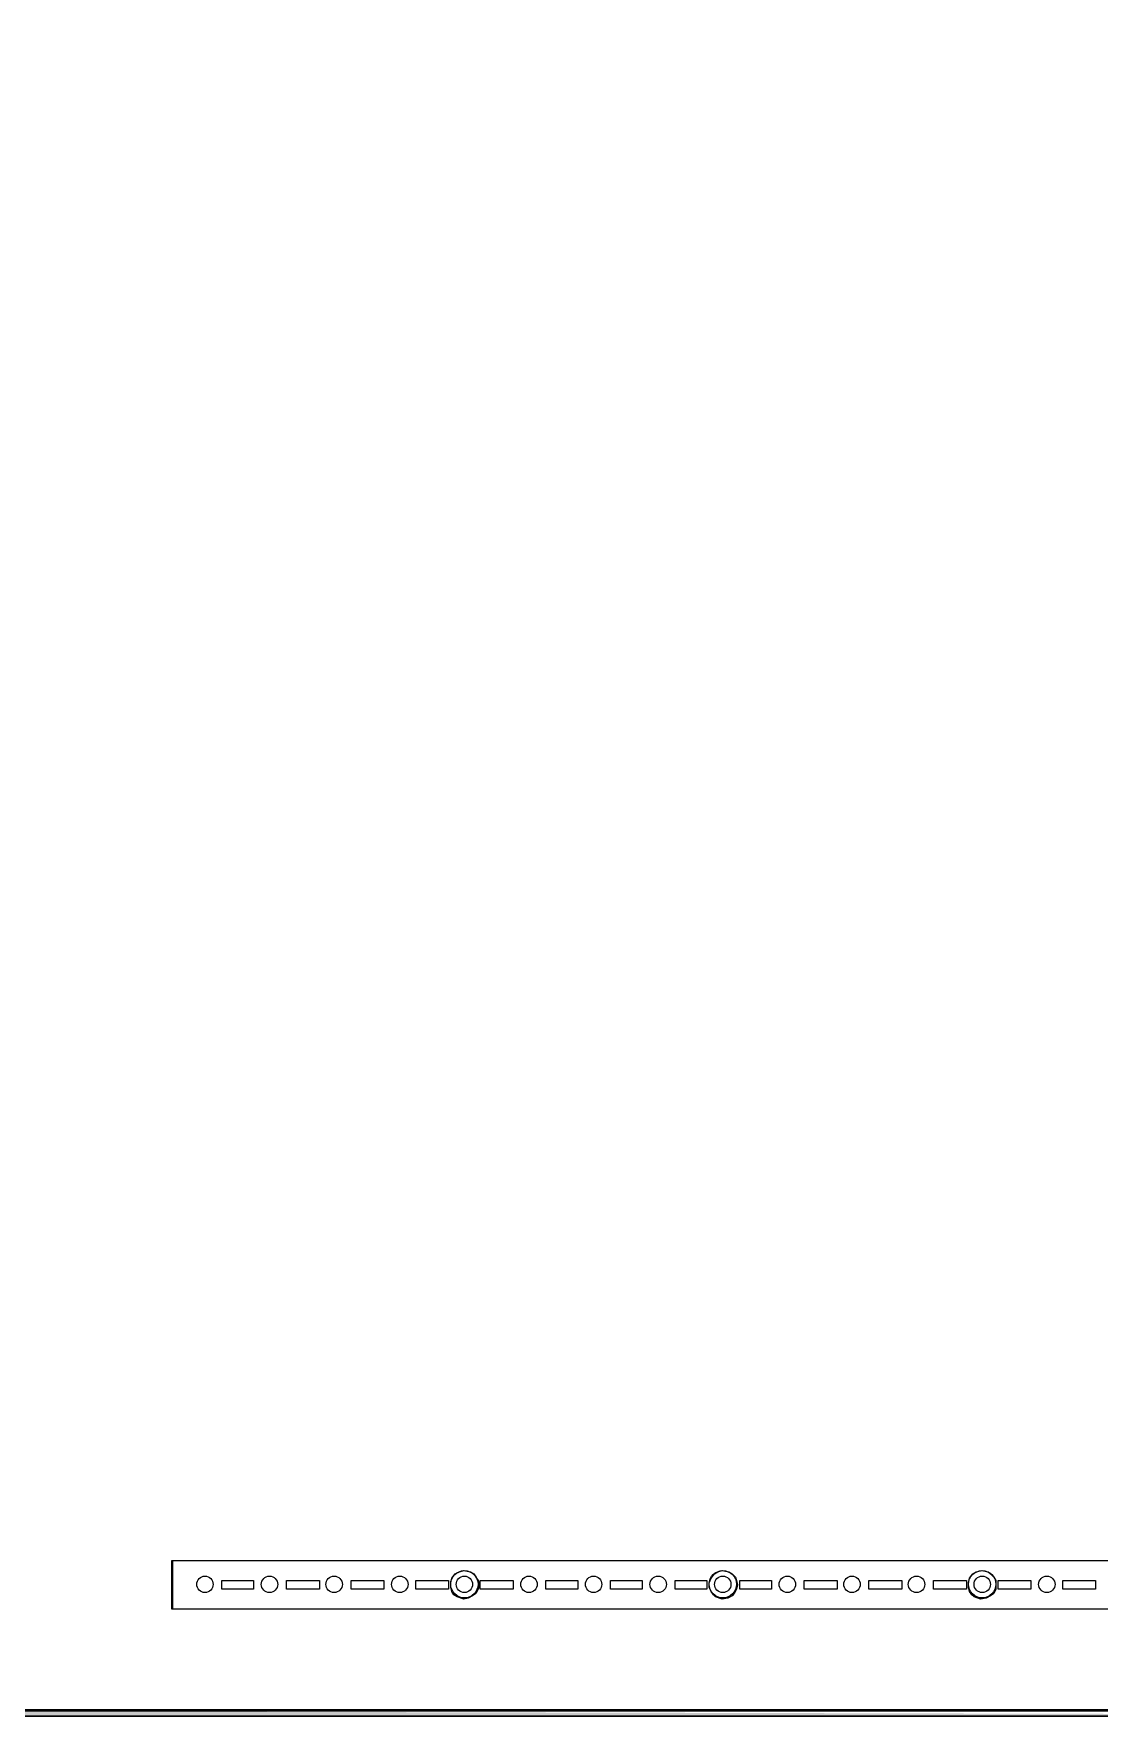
# Model space of a CAD drawing. Extents: x 4719 to 8938, y 1800 to 4482.
# Drawn here: x 5319 to 5731, y 3080 to 3730 of the extents above; entities that cross this region are included whole.
import ezdxf

# ---------------------------------------------------------------- set-up
doc = ezdxf.new("R2010")
doc.units = 0
doc.header["$LTSCALE"] = 10
doc.header["$MEASUREMENT"] = 0
doc.layers.add('G02-1-PRDXXXX-E-MRIO-01-P01-01$0$ANNOTATION', color=7, linetype='Continuous')

# ---------------------------------------------------------------- blocks, each defined once
blk = doc.blocks.new('G02-1-PRDXXXX-E-MRIO-01-P01-01$0$DV-54809-ZX-350-001')
at = {"layer": 'G02-1-PRDXXXX-E-MRIO-01-P01-01$0$ANNOTATION', "lineweight": 25}
for points in [[(1415.29, 2462.72), (1417.41, 2462.72), (1417.41, 1279.86), (530.47, 1279.86), (530.47, 1281.98), (530.47, 2460.61), (530.47, 2462.72)], [(1273.89, 1321.35), (1273.89, 1339.98), (653.24, 1339.98), (653.24, 1321.35)], [(1274.31, 1321.35), (1274.31, 1339.98), (653.67, 1339.98), (653.67, 1321.35)], [(772.21, 1330.66), (771.78, 1328.97), (770.94, 1327.27), (769.67, 1326.43), (767.97, 1325.58), (766.28, 1325.16), (763.74, 1326), (762.47, 1326.85), (761.62, 1328.12), (761.2, 1329.81), (761.2, 1331.51), (761.62, 1333.2), (762.89, 1334.9), (764.59, 1335.74), (766.28, 1336.17), (768.82, 1335.74), (770.09, 1334.9), (770.94, 1333.62), (771.78, 1332.35)], [(872.12, 1330.66), (871.7, 1328.97), (870.85, 1327.27), (870, 1326.43), (868.31, 1325.58), (866.19, 1325.16), (863.65, 1326), (862.81, 1326.85), (861.96, 1328.12), (861.11, 1329.81), (861.11, 1331.51), (861.96, 1333.2), (863.23, 1334.9), (864.5, 1335.74), (866.19, 1336.17), (868.73, 1335.74), (870, 1334.9), (871.27, 1333.62), (871.7, 1332.35)], [(972.03, 1330.66), (972.03, 1328.97), (971.19, 1327.27), (969.92, 1326.43), (968.22, 1325.58), (966.11, 1325.16), (963.57, 1326), (962.72, 1326.85), (961.87, 1328.12), (961.45, 1329.81), (961.45, 1331.51), (961.87, 1333.2), (963.14, 1334.9), (964.41, 1335.74), (966.53, 1336.17), (969.07, 1335.74), (969.92, 1334.9), (971.19, 1333.62), (972.03, 1332.35)], [(685, 1328.97), (672.72, 1328.97), (672.72, 1332.35), (685, 1332.35)], [(710.4, 1328.97), (697.7, 1328.97), (697.7, 1332.35), (710.4, 1332.35)], [(735.37, 1328.97), (722.67, 1328.97), (722.67, 1332.35), (735.37, 1332.35)], [(760.35, 1328.97), (747.65, 1328.97), (747.65, 1332.35), (760.35, 1332.35)], [(785.33, 1328.97), (772.63, 1328.97), (772.63, 1332.35), (785.33, 1332.35)], [(810.31, 1328.97), (798.03, 1328.97), (798.03, 1332.35), (810.31, 1332.35)], [(835.29, 1328.97), (823.01, 1328.97), (823.01, 1332.35), (835.29, 1332.35)], [(860.27, 1328.97), (847.99, 1328.97), (847.99, 1332.35), (860.27, 1332.35)], [(885.24, 1328.97), (872.97, 1328.97), (872.97, 1332.35), (885.24, 1332.35)], [(910.65, 1328.97), (897.94, 1328.97), (897.94, 1332.35), (910.65, 1332.35)], [(935.62, 1328.97), (922.92, 1328.97), (922.92, 1332.35), (935.62, 1332.35)], [(960.6, 1328.97), (947.9, 1328.97), (947.9, 1332.35), (960.6, 1332.35)], [(985.58, 1328.97), (972.88, 1328.97), (972.88, 1332.35), (985.58, 1332.35)], [(1010.56, 1328.97), (997.86, 1328.97), (997.86, 1332.35), (1010.56, 1332.35)]]:
    blk.add_lwpolyline(points, close=True, dxfattribs=at)
for points in [[(1417.41, 2460.61), (530.47, 2460.61), (530.47, 1281.98), (1417.41, 1281.98)], [(1409.79, 1282.4), (538.94, 1282.4)], [(530.47, 1279.86), (1417.41, 1279.86)]]:
    blk.add_lwpolyline(points, dxfattribs=at)
at = {"layer": 'G02-1-PRDXXXX-E-MRIO-01-P01-01$0$ANNOTATION', "color": 7, "lineweight": 0, "true_color": 0xffffff}
blk.add_lwpolyline([(532.59, 1279.86), (1417.41, 1279.86)], dxfattribs=at)
at = {"layer": 'G02-1-PRDXXXX-E-MRIO-01-P01-01$0$ANNOTATION', "lineweight": 25}
for centre, radius in [((666.16, 1330.87), 3.18), ((691.13, 1330.87), 3.18), ((716.11, 1330.87), 3.18), ((741.51, 1330.87), 3.18), ((766.49, 1330.88), 5.29), ((766.49, 1330.87), 3.18), ((791.47, 1330.87), 3.18), ((816.45, 1330.87), 3.18), ((841.43, 1330.87), 3.18), ((866.41, 1330.88), 5.29), ((866.4, 1330.87), 3.18), ((891.38, 1330.87), 3.18), ((916.36, 1330.87), 3.18), ((941.34, 1330.87), 3.18), ((966.74, 1330.88), 5.29), ((966.74, 1330.87), 3.18), ((991.72, 1330.87), 3.18)]:
    blk.add_circle(centre, radius, dxfattribs=at)
at = {"layer": 'G02-1-PRDXXXX-E-MRIO-01-P01-01$0$ANNOTATION', "color": 7, "true_color": 0xffffff, "transparency": 33554559}
blk.add_solid([(1417.41, 1279.86), (532.59, 1279.86), (530.47, 1281.98)], dxfattribs=at)

msp = doc.modelspace()

# ---------------------------------------------------------------- block references
msp.add_blockref('G02-1-PRDXXXX-E-MRIO-01-P01-01$0$DV-54809-ZX-350-001', (4718.87, 1800))

doc.saveas('drawing.dxf')
